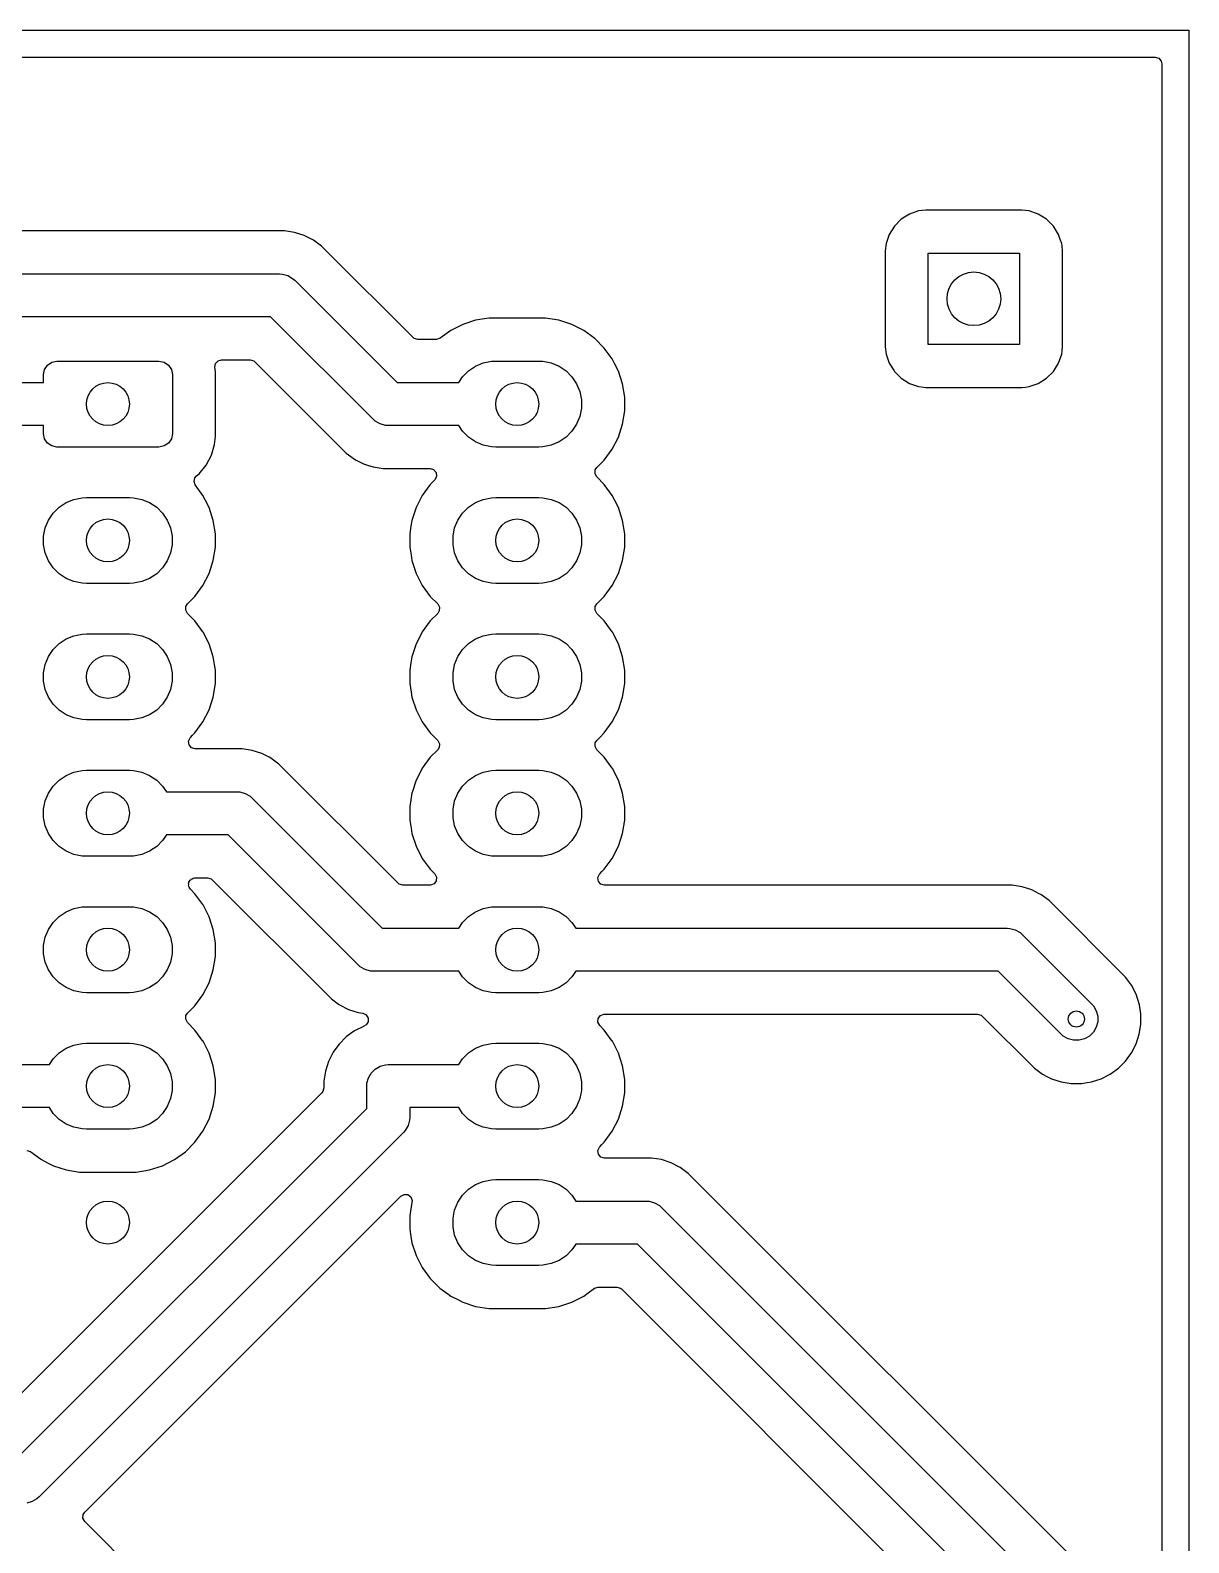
# Model space of a CAD drawing. Extents: x 44.5 to 133, y -119 to -55.5.
# Drawn here: x 111.43 to 133, y -83.66 to -55.5 of the extents above; entities that cross this region are included whole.
import ezdxf

# ---------------------------------------------------------------- set-up
doc = ezdxf.new("R2010")
doc.units = 0
doc.layers.add('BLACK', color=7, linetype='CONTINUOUS')

msp = doc.modelspace()

# ---------------------------------------------------------------- linework, layer by layer
at = {"layer": 'BLACK', "linetype": 'CONTINUOUS'}
for p, q in [((44.5, -55.5), (133, -55.5)), ((133, -55.5), (133, -119)), ((103.264702, -56.0005), (132.3755, -56.0005)), ((132.3755, -56.0005), (132.442539, -56.020185)), ((132.442539, -56.020185), (132.488294, -56.072989)), ((132.488294, -56.072989), (132.4995, -56.1245)), ((132.4995, -56.1245), (132.4995, -118.3755)), ((128.105039, -58.8495), (127.97075, -58.86463)), ((128.105046, -58.8495), (128.105039, -58.8495)), ((129.894954, -58.8495), (128.105046, -58.8495)), ((129.89496, -58.8495), (129.894954, -58.8495)), ((130.029249, -58.86463), (129.89496, -58.8495)), ((127.647737, -59.020184), (127.520184, -59.147737)), ((127.800476, -58.924211), (127.647737, -59.020184)), ((127.970745, -58.864631), (127.800476, -58.924211)), ((127.97075, -58.86463), (127.970745, -58.864631)), ((130.029254, -58.864631), (130.029249, -58.86463)), ((130.199523, -58.924211), (130.029254, -58.864631)), ((130.352262, -59.020184), (130.199523, -58.924211)), ((130.479816, -59.147738), (130.352262, -59.020184)), ((116.169681, -59.2364), (101.870319, -59.2364)), ((116.169686, -59.2364), (116.169681, -59.2364)), ((116.356318, -59.265959), (116.169686, -59.2364)), ((116.536036, -59.324354), (116.356318, -59.265959)), ((116.704399, -59.41014), (116.536036, -59.324354)), ((116.857274, -59.52121), (116.704399, -59.41014)), ((127.424211, -59.300476), (127.364631, -59.470745)), ((127.520184, -59.147737), (127.424211, -59.300476)), ((130.575789, -59.300478), (130.479816, -59.147738)), ((130.608827, -59.394895), (130.575789, -59.300478)), ((130.635368, -59.470745), (130.608827, -59.394895)), ((116.857276, -59.521212), (116.857274, -59.52121)), ((116.941103, -59.605039), (116.857276, -59.521212)), ((118.559245, -61.223181), (116.941103, -59.605039)), ((127.36463, -59.47075), (127.3495, -59.605039)), ((127.3495, -59.605039), (127.3495, -61.39496)), ((127.364631, -59.470745), (127.36463, -59.47075)), ((128.15, -61.35), (128.15, -59.65)), ((128.15, -59.65), (129.85, -59.65)), ((129.85, -59.65), (129.85, -61.35)), ((130.635369, -59.47075), (130.635368, -59.470745)), ((130.641054, -59.52121), (130.635369, -59.47075)), ((130.6505, -59.605046), (130.641054, -59.52121)), ((130.6505, -61.394954), (130.6505, -59.605046)), ((101.9648, -60.0369), (116.0752, -60.0369)), ((116.0752, -60.0369), (116.12741, -60.040322)), ((116.12741, -60.040322), (116.228274, -60.067348)), ((116.228274, -60.067348), (116.318705, -60.119559)), ((116.318705, -60.119559), (116.358043, -60.154057)), ((116.358043, -60.154057), (118.263985, -62.06)), ((115.909514, -60.8369), (102.130485, -60.8369)), ((117.815457, -62.742842), (115.909514, -60.8369)), ((119.261151, -61.091132), (119.062007, -61.235818)), ((119.485616, -60.97676), (119.261151, -61.091132)), ((119.725214, -60.89891), (119.485616, -60.97676)), ((119.849626, -60.879205), (119.725214, -60.89891)), ((119.974038, -60.8595), (119.849626, -60.879205)), ((121.025962, -60.8595), (119.974038, -60.8595)), ((121.274785, -60.89891), (121.025962, -60.8595)), ((121.514383, -60.97676), (121.274785, -60.89891)), ((121.651717, -61.046736), (121.514383, -60.97676)), ((121.738845, -61.09113), (121.651717, -61.046736)), ((121.738847, -61.091131), (121.738845, -61.09113)), ((121.738848, -61.091132), (121.738847, -61.091131)), ((121.942649, -61.239201), (121.738848, -61.091132)), ((118.579887, -61.239815), (118.559245, -61.223181)), ((118.646926, -61.2595), (118.579887, -61.239815)), ((118.989122, -61.2595), (118.646926, -61.2595)), ((118.996201, -61.259298), (118.989122, -61.2595)), ((119.062007, -61.235818), (118.996201, -61.259298)), ((121.942654, -61.239205), (121.942649, -61.239201)), ((122.120794, -61.417345), (121.942654, -61.239205)), ((129.85, -61.35), (128.15, -61.35)), ((111.834329, -61.67903), (111.93, -61.66)), ((111.93, -61.66), (113.83, -61.66)), ((113.83, -61.66), (113.925671, -61.67903)), ((114.885163, -61.704908), (114.933228, -61.654198)), ((114.933228, -61.654198), (114.995547, -61.6374)), ((114.995547, -61.6374), (115.526574, -61.6374)), ((115.526574, -61.6374), (115.593613, -61.657085)), ((115.593613, -61.657085), (115.614255, -61.673719)), ((115.614255, -61.673719), (117.316226, -63.37569)), ((119.867772, -61.694448), (120.021586, -61.663852)), ((120.021586, -61.663852), (120.1, -61.66)), ((120.1, -61.66), (120.9, -61.66)), ((120.9, -61.66), (120.978414, -61.663852)), ((120.978414, -61.663852), (121.132228, -61.694448)), ((122.120798, -61.41735), (122.120794, -61.417345)), ((122.268867, -61.62115), (122.120798, -61.41735)), ((122.268868, -61.621152), (122.268867, -61.62115)), ((122.26887, -61.621155), (122.268868, -61.621152)), ((122.303925, -61.689954), (122.26887, -61.621155)), ((127.3495, -61.39496), (127.36463, -61.529249)), ((127.36463, -61.529249), (127.364631, -61.529254)), ((127.364631, -61.529254), (127.424211, -61.699523)), ((130.575789, -61.699522), (130.635368, -61.529255)), ((130.635368, -61.529255), (130.640737, -61.481608)), ((130.640737, -61.481608), (130.642934, -61.462104)), ((130.642934, -61.462104), (130.6505, -61.394954)), ((111.68, -61.91), (111.69903, -61.814329)), ((111.68, -62.06), (111.68, -61.91)), ((111.69903, -61.814329), (111.753223, -61.733223)), ((111.753223, -61.733223), (111.834329, -61.67903)), ((113.925671, -61.67903), (114.006777, -61.733223)), ((114.006777, -61.733223), (114.06097, -61.814329)), ((114.06097, -61.814329), (114.08, -61.91)), ((114.08, -61.91), (114.08, -63.01)), ((114.872144, -61.773553), (114.885163, -61.704908)), ((114.8805, -61.858392), (114.872144, -61.773553)), ((114.8805, -63.061608), (114.8805, -61.858392)), ((119.409753, -62.06), (119.481592, -61.952485)), ((119.481592, -61.952485), (119.592485, -61.841592)), ((119.592485, -61.841592), (119.722883, -61.754463)), ((119.722883, -61.754463), (119.867772, -61.694448)), ((121.132228, -61.694448), (121.277117, -61.754463)), ((121.277117, -61.754463), (121.407515, -61.841592)), ((121.407515, -61.841592), (121.518408, -61.952485)), ((121.518408, -61.952485), (121.605537, -62.082883)), ((122.383239, -61.845616), (122.303925, -61.689954)), ((122.383239, -61.845618), (122.383239, -61.845616)), ((122.383241, -61.845621), (122.383239, -61.845618)), ((122.46109, -62.085215), (122.383241, -61.845621)), ((127.424211, -61.699523), (127.514115, -61.842603)), ((127.514115, -61.842603), (127.520184, -61.852262)), ((127.520184, -61.852262), (127.647738, -61.979816)), ((130.352262, -61.979816), (130.479816, -61.852262)), ((130.479816, -61.852262), (130.575789, -61.699522)), ((110.1017, -62.06), (111.68, -62.06)), ((118.263985, -62.06), (119.409753, -62.06)), ((121.605537, -62.082883), (121.665552, -62.227772)), ((121.665552, -62.227772), (121.696148, -62.381586)), ((122.5005, -62.334038), (122.46109, -62.085215)), ((127.647738, -61.979816), (127.800478, -62.075789)), ((127.800478, -62.075789), (127.950897, -62.128423)), ((127.950897, -62.128423), (127.970745, -62.135368)), ((127.970745, -62.135368), (127.97075, -62.135369)), ((127.97075, -62.135369), (128.061246, -62.145565)), ((128.061246, -62.145565), (128.10504, -62.150499)), ((128.10504, -62.150499), (128.105043, -62.1505)), ((128.105043, -62.1505), (128.105046, -62.1505)), ((128.105046, -62.1505), (129.894957, -62.1505)), ((129.894957, -62.1505), (129.894958, -62.150499)), ((129.894958, -62.150499), (129.962104, -62.142934)), ((129.962104, -62.142934), (130.029249, -62.135369)), ((130.029249, -62.135369), (130.029252, -62.135368)), ((130.029252, -62.135368), (130.029255, -62.135368)), ((130.029255, -62.135368), (130.199522, -62.075789)), ((130.199522, -62.075789), (130.352262, -61.979816)), ((121.696148, -62.381586), (121.696148, -62.538414)), ((122.5005, -62.585962), (122.5005, -62.334038)), ((117.854795, -62.777341), (117.815457, -62.742842)), ((117.945227, -62.829552), (117.854795, -62.777341)), ((121.665552, -62.692228), (121.605537, -62.837117)), ((121.696148, -62.538414), (121.665552, -62.692228)), ((122.46109, -62.834785), (122.5005, -62.585962)), ((111.68, -62.86), (110.267386, -62.86)), ((111.68, -63.01), (111.68, -62.86)), ((111.69903, -63.105671), (111.68, -63.01)), ((114.08, -63.01), (114.06097, -63.105671)), ((114.8653, -63.215934), (114.8805, -63.061608)), ((118.04609, -62.856578), (117.945227, -62.829552)), ((118.0983, -62.86), (118.04609, -62.856578)), ((119.409753, -62.86), (118.0983, -62.86)), ((119.481592, -62.967515), (119.409753, -62.86)), ((119.592485, -63.078408), (119.481592, -62.967515)), ((119.722883, -63.165537), (119.592485, -63.078408)), ((121.407515, -63.078408), (121.277117, -63.165537)), ((121.518408, -62.967515), (121.407515, -63.078408)), ((121.605537, -62.837117), (121.518408, -62.967515)), ((122.26887, -63.298845), (122.383241, -63.074379)), ((122.383241, -63.074379), (122.46109, -62.834785)), ((111.753223, -63.186777), (111.69903, -63.105671)), ((111.834329, -63.24097), (111.753223, -63.186777)), ((111.93, -63.26), (111.834329, -63.24097)), ((113.83, -63.26), (111.93, -63.26)), ((113.925671, -63.24097), (113.83, -63.26)), ((114.006777, -63.186777), (113.925671, -63.24097)), ((114.06097, -63.105671), (114.006777, -63.186777)), ((114.805232, -63.413954), (114.8653, -63.215934)), ((119.867772, -63.225552), (119.722883, -63.165537)), ((120.021586, -63.256148), (119.867772, -63.225552)), ((120.1, -63.26), (120.021586, -63.256148)), ((120.9, -63.26), (120.1, -63.26)), ((120.978414, -63.256148), (120.9, -63.26)), ((121.132228, -63.225552), (120.978414, -63.256148)), ((121.277117, -63.165537), (121.132228, -63.225552)), ((122.120793, -63.502656), (122.26887, -63.298845)), ((114.57641, -63.75641), (114.707685, -63.59645)), ((114.707685, -63.59645), (114.805232, -63.413954)), ((117.316226, -63.37569), (117.403241, -63.43891)), ((117.403241, -63.43891), (117.469101, -63.48676)), ((117.469101, -63.48676), (117.500295, -63.502654)), ((117.500295, -63.502654), (117.637463, -63.572545)), ((117.637463, -63.572545), (117.637465, -63.572545)), ((117.637465, -63.572545), (117.637468, -63.572547)), ((117.637468, -63.572547), (117.71104, -63.596452)), ((117.71104, -63.596452), (117.817181, -63.63094)), ((117.817181, -63.63094), (118.003814, -63.6605)), ((121.952629, -63.686666), (121.98113, -63.642319)), ((121.98113, -63.642319), (122.050904, -63.572545)), ((122.050904, -63.572545), (122.120793, -63.502656)), ((114.482816, -63.899112), (114.498641, -63.831058)), ((114.506296, -63.964918), (114.482816, -63.899112)), ((114.498641, -63.831058), (114.527948, -63.796181)), ((114.527948, -63.796181), (114.57641, -63.75641)), ((118.003814, -63.6605), (118.003819, -63.6605)), ((118.003819, -63.6605), (118.876689, -63.6605)), ((118.876689, -63.6605), (118.943728, -63.680185)), ((118.96437, -63.872181), (118.879205, -63.957345)), ((118.943728, -63.680185), (118.989483, -63.732989)), ((118.970402, -63.865703), (118.96437, -63.872181)), ((118.999427, -63.802147), (118.970402, -63.865703)), ((118.989483, -63.732989), (118.999427, -63.802147)), ((121.947645, -63.756358), (121.952629, -63.686666)), ((121.98113, -63.817681), (121.947645, -63.756358)), ((122.120794, -63.957345), (121.98113, -63.817681)), ((112.247772, -64.234448), (112.401586, -64.203852)), ((112.401586, -64.203852), (112.48, -64.2)), ((112.48, -64.2), (113.28, -64.2)), ((113.28, -64.2), (113.358414, -64.203852)), ((113.358414, -64.203852), (113.512228, -64.234448)), ((114.648867, -64.16115), (114.506296, -63.964918)), ((114.648868, -64.161152), (114.648867, -64.16115)), ((114.64887, -64.161155), (114.648868, -64.161152)), ((114.698645, -64.258845), (114.64887, -64.161155)), ((118.706484, -64.209525), (118.61676, -64.385616)), ((118.73113, -64.161155), (118.706484, -64.209525)), ((118.731131, -64.161152), (118.73113, -64.161155)), ((118.731133, -64.16115), (118.731131, -64.161152)), ((118.879201, -63.95735), (118.731133, -64.16115)), ((118.879205, -63.957345), (118.879201, -63.95735)), ((119.867772, -64.234448), (120.021586, -64.203852)), ((120.021586, -64.203852), (120.1, -64.2)), ((120.1, -64.2), (120.9, -64.2)), ((120.9, -64.2), (120.978414, -64.203852)), ((120.978414, -64.203852), (121.132228, -64.234448)), ((122.120798, -63.95735), (122.120794, -63.957345)), ((122.268867, -64.16115), (122.120798, -63.95735)), ((122.268868, -64.161152), (122.268867, -64.16115)), ((122.26887, -64.161155), (122.268868, -64.161152)), ((122.318645, -64.258845), (122.26887, -64.161155)), ((111.861592, -64.492485), (111.972485, -64.381592)), ((111.972485, -64.381592), (112.102883, -64.294463)), ((112.102883, -64.294463), (112.247772, -64.234448)), ((113.512228, -64.234448), (113.657117, -64.294463)), ((113.657117, -64.294463), (113.787515, -64.381592)), ((113.787515, -64.381592), (113.898408, -64.492485)), ((114.763239, -64.385616), (114.698645, -64.258845)), ((114.763239, -64.385618), (114.763239, -64.385616)), ((114.763241, -64.385621), (114.763239, -64.385618)), ((114.84109, -64.625215), (114.763241, -64.385621)), ((118.61676, -64.385616), (118.53891, -64.625214)), ((119.481592, -64.492485), (119.592485, -64.381592)), ((119.592485, -64.381592), (119.722883, -64.294463)), ((119.722883, -64.294463), (119.867772, -64.234448)), ((121.132228, -64.234448), (121.277117, -64.294463)), ((121.277117, -64.294463), (121.407515, -64.381592)), ((121.407515, -64.381592), (121.518408, -64.492485)), ((122.383239, -64.385616), (122.318645, -64.258845)), ((122.383239, -64.385618), (122.383239, -64.385616)), ((122.383241, -64.385621), (122.383239, -64.385618)), ((122.46109, -64.625215), (122.383241, -64.385621)), ((111.683852, -64.921586), (111.714448, -64.767772)), ((111.714448, -64.767772), (111.774463, -64.622883)), ((111.774463, -64.622883), (111.861592, -64.492485)), ((113.898408, -64.492485), (113.985537, -64.622883)), ((113.985537, -64.622883), (114.045552, -64.767772)), ((114.045552, -64.767772), (114.076148, -64.921586)), ((114.8805, -64.874038), (114.84109, -64.625215)), ((118.521785, -64.733334), (118.4995, -64.874038)), ((118.53891, -64.625214), (118.521785, -64.733334)), ((119.303852, -64.921586), (119.334448, -64.767772)), ((119.334448, -64.767772), (119.394463, -64.622883)), ((119.394463, -64.622883), (119.481592, -64.492485)), ((121.518408, -64.492485), (121.605537, -64.622883)), ((121.605537, -64.622883), (121.665552, -64.767772)), ((121.665552, -64.767772), (121.696148, -64.921586)), ((122.5005, -64.874038), (122.46109, -64.625215)), ((111.683852, -65.078414), (111.683852, -64.921586)), ((114.076148, -64.921586), (114.076148, -65.078414)), ((114.8805, -65.125962), (114.8805, -64.874038)), ((118.4995, -64.874038), (118.4995, -65.125962)), ((119.303852, -65.078414), (119.303852, -64.921586)), ((121.696148, -64.921586), (121.696148, -65.078414)), ((122.5005, -65.125962), (122.5005, -64.874038)), ((111.714448, -65.232228), (111.683852, -65.078414)), ((111.774463, -65.377117), (111.714448, -65.232228)), ((114.045552, -65.232228), (113.985537, -65.377117)), ((114.076148, -65.078414), (114.045552, -65.232228)), ((114.84109, -65.374785), (114.8805, -65.125962)), ((118.4995, -65.125962), (118.523347, -65.276523)), ((118.523347, -65.276523), (118.53891, -65.374785)), ((119.334448, -65.232228), (119.303852, -65.078414)), ((119.394463, -65.377117), (119.334448, -65.232228)), ((121.665552, -65.232228), (121.605537, -65.377117)), ((121.696148, -65.078414), (121.665552, -65.232228)), ((122.46109, -65.374785), (122.5005, -65.125962)), ((111.861592, -65.507515), (111.774463, -65.377117)), ((111.972485, -65.618408), (111.861592, -65.507515)), ((113.898408, -65.507515), (113.787515, -65.618408)), ((113.985537, -65.377117), (113.898408, -65.507515)), ((114.64887, -65.838845), (114.763241, -65.614379)), ((114.763241, -65.614379), (114.84109, -65.374785)), ((118.53891, -65.374785), (118.61676, -65.614383)), ((118.61676, -65.614383), (118.731132, -65.838848)), ((119.481592, -65.507515), (119.394463, -65.377117)), ((119.592485, -65.618408), (119.481592, -65.507515)), ((121.518408, -65.507515), (121.407515, -65.618408)), ((121.605537, -65.377117), (121.518408, -65.507515)), ((122.26887, -65.838845), (122.383241, -65.614379)), ((122.383241, -65.614379), (122.46109, -65.374785)), ((112.102883, -65.705537), (111.972485, -65.618408)), ((112.247772, -65.765552), (112.102883, -65.705537)), ((112.401586, -65.796148), (112.247772, -65.765552)), ((112.48, -65.8), (112.401586, -65.796148)), ((113.28, -65.8), (112.48, -65.8)), ((113.358414, -65.796148), (113.28, -65.8)), ((113.512228, -65.765552), (113.358414, -65.796148)), ((113.657117, -65.705537), (113.512228, -65.765552)), ((113.787515, -65.618408), (113.657117, -65.705537)), ((114.500793, -66.042656), (114.64887, -65.838845)), ((118.731132, -65.838848), (118.879201, -66.042649)), ((119.722883, -65.705537), (119.592485, -65.618408)), ((119.867772, -65.765552), (119.722883, -65.705537)), ((120.021586, -65.796148), (119.867772, -65.765552)), ((120.1, -65.8), (120.021586, -65.796148)), ((120.9, -65.8), (120.1, -65.8)), ((120.978414, -65.796148), (120.9, -65.8)), ((121.132228, -65.765552), (120.978414, -65.796148)), ((121.277117, -65.705537), (121.132228, -65.765552)), ((121.407515, -65.618408), (121.277117, -65.705537)), ((122.120793, -66.042656), (122.26887, -65.838845)), ((114.36113, -66.182319), (114.424281, -66.119168)), ((114.424281, -66.119168), (114.500793, -66.042656)), ((118.879201, -66.042649), (118.879205, -66.042654)), ((118.879205, -66.042654), (119.01887, -66.182319)), ((121.98113, -66.182319), (122.044281, -66.119168)), ((122.044281, -66.119168), (122.120793, -66.042656)), ((114.327645, -66.296358), (114.332629, -66.226666)), ((114.36113, -66.357681), (114.327645, -66.296358)), ((114.332629, -66.226666), (114.36113, -66.182319)), ((114.500794, -66.497345), (114.36113, -66.357681)), ((119.01887, -66.357681), (118.879205, -66.497345)), ((119.01887, -66.182319), (119.052355, -66.243642)), ((119.047371, -66.313334), (119.01887, -66.357681)), ((119.052355, -66.243642), (119.047371, -66.313334)), ((121.947645, -66.296358), (121.952629, -66.226666)), ((121.98113, -66.357681), (121.947645, -66.296358)), ((121.952629, -66.226666), (121.98113, -66.182319)), ((122.120794, -66.497345), (121.98113, -66.357681)), ((112.247772, -66.774448), (112.401586, -66.743852)), ((112.401586, -66.743852), (112.48, -66.74)), ((112.48, -66.74), (113.28, -66.74)), ((113.28, -66.74), (113.358414, -66.743852)), ((113.358414, -66.743852), (113.512228, -66.774448)), ((114.500798, -66.49735), (114.500794, -66.497345)), ((114.648867, -66.70115), (114.500798, -66.49735)), ((114.648868, -66.701152), (114.648867, -66.70115)), ((114.64887, -66.701155), (114.648868, -66.701152)), ((114.651319, -66.705962), (114.64887, -66.701155)), ((114.763239, -66.925616), (114.651319, -66.705962)), ((118.728681, -66.705962), (118.61676, -66.925616)), ((118.73113, -66.701155), (118.728681, -66.705962)), ((118.731131, -66.701152), (118.73113, -66.701155)), ((118.731133, -66.70115), (118.731131, -66.701152)), ((118.879201, -66.49735), (118.731133, -66.70115)), ((118.879205, -66.497345), (118.879201, -66.49735)), ((119.867772, -66.774448), (120.021586, -66.743852)), ((120.021586, -66.743852), (120.1, -66.74)), ((120.1, -66.74), (120.9, -66.74)), ((120.9, -66.74), (120.978414, -66.743852)), ((120.978414, -66.743852), (121.132228, -66.774448)), ((122.120798, -66.49735), (122.120794, -66.497345)), ((122.268867, -66.70115), (122.120798, -66.49735)), ((122.268868, -66.701152), (122.268867, -66.70115)), ((122.26887, -66.701155), (122.268868, -66.701152)), ((122.271319, -66.705962), (122.26887, -66.701155)), ((122.383239, -66.925616), (122.271319, -66.705962)), ((111.861592, -67.032485), (111.972485, -66.921592)), ((111.972485, -66.921592), (112.102883, -66.834463)), ((112.102883, -66.834463), (112.247772, -66.774448)), ((113.512228, -66.774448), (113.657117, -66.834463)), ((113.657117, -66.834463), (113.787515, -66.921592)), ((113.787515, -66.921592), (113.898408, -67.032485)), ((114.763239, -66.925618), (114.763239, -66.925616)), ((114.763241, -66.925621), (114.763239, -66.925618)), ((114.84109, -67.165215), (114.763241, -66.925621)), ((118.61676, -66.925616), (118.53891, -67.165214)), ((119.481592, -67.032485), (119.592485, -66.921592)), ((119.592485, -66.921592), (119.722883, -66.834463)), ((119.722883, -66.834463), (119.867772, -66.774448)), ((121.132228, -66.774448), (121.277117, -66.834463)), ((121.277117, -66.834463), (121.407515, -66.921592)), ((121.407515, -66.921592), (121.518408, -67.032485)), ((122.383239, -66.925618), (122.383239, -66.925616)), ((122.383241, -66.925621), (122.383239, -66.925618)), ((122.46109, -67.165215), (122.383241, -66.925621)), ((111.714448, -67.307772), (111.774463, -67.162883)), ((111.774463, -67.162883), (111.861592, -67.032485)), ((113.898408, -67.032485), (113.985537, -67.162883)), ((113.985537, -67.162883), (114.045552, -67.307772)), ((114.8805, -67.414038), (114.84109, -67.165215)), ((118.520855, -67.279207), (118.4995, -67.414038)), ((118.53891, -67.165214), (118.520855, -67.279207)), ((119.334448, -67.307772), (119.394463, -67.162883)), ((119.394463, -67.162883), (119.481592, -67.032485)), ((121.518408, -67.032485), (121.605537, -67.162883)), ((121.605537, -67.162883), (121.665552, -67.307772)), ((122.5005, -67.414038), (122.46109, -67.165215)), ((111.683852, -67.461586), (111.714448, -67.307772)), ((111.683852, -67.618414), (111.683852, -67.461586)), ((114.045552, -67.307772), (114.076148, -67.461586)), ((114.076148, -67.461586), (114.076148, -67.618414)), ((114.8805, -67.665962), (114.8805, -67.414038)), ((118.4995, -67.414038), (118.4995, -67.665962)), ((119.303852, -67.461586), (119.334448, -67.307772)), ((119.303852, -67.618414), (119.303852, -67.461586)), ((121.665552, -67.307772), (121.696148, -67.461586)), ((121.696148, -67.461586), (121.696148, -67.618414)), ((122.5005, -67.665962), (122.5005, -67.414038)), ((111.714448, -67.772228), (111.683852, -67.618414)), ((111.774463, -67.917117), (111.714448, -67.772228)), ((114.045552, -67.772228), (113.985537, -67.917117)), ((114.076148, -67.618414), (114.045552, -67.772228)), ((114.84109, -67.914785), (114.8805, -67.665962)), ((118.4995, -67.665962), (118.524474, -67.823642)), ((118.524474, -67.823642), (118.53891, -67.914785)), ((119.334448, -67.772228), (119.303852, -67.618414)), ((119.394463, -67.917117), (119.334448, -67.772228)), ((121.665552, -67.772228), (121.605537, -67.917117)), ((121.696148, -67.618414), (121.665552, -67.772228)), ((122.46109, -67.914785), (122.5005, -67.665962)), ((111.861592, -68.047515), (111.774463, -67.917117)), ((111.972485, -68.158408), (111.861592, -68.047515)), ((113.898408, -68.047515), (113.787515, -68.158408)), ((113.985537, -67.917117), (113.898408, -68.047515)), ((114.763241, -68.154379), (114.84109, -67.914785)), ((118.53891, -67.914785), (118.61676, -68.154383)), ((119.481592, -68.047515), (119.394463, -67.917117)), ((119.592485, -68.158408), (119.481592, -68.047515)), ((121.518408, -68.047515), (121.407515, -68.158408)), ((121.605537, -67.917117), (121.518408, -68.047515)), ((122.383241, -68.154379), (122.46109, -67.914785)), ((112.102883, -68.245537), (111.972485, -68.158408)), ((112.247772, -68.305552), (112.102883, -68.245537)), ((112.401586, -68.336148), (112.247772, -68.305552)), ((112.48, -68.34), (112.401586, -68.336148)), ((113.28, -68.34), (112.48, -68.34)), ((113.358414, -68.336148), (113.28, -68.34)), ((113.512228, -68.305552), (113.358414, -68.336148)), ((113.657117, -68.245537), (113.512228, -68.305552)), ((113.787515, -68.158408), (113.657117, -68.245537)), ((114.500793, -68.582656), (114.64887, -68.378845)), ((114.64887, -68.378845), (114.763241, -68.154379)), ((118.61676, -68.154383), (118.731132, -68.378848)), ((118.731132, -68.378848), (118.879201, -68.582649)), ((119.722883, -68.245537), (119.592485, -68.158408)), ((119.867772, -68.305552), (119.722883, -68.245537)), ((120.021586, -68.336148), (119.867772, -68.305552)), ((120.1, -68.34), (120.021586, -68.336148)), ((120.9, -68.34), (120.1, -68.34)), ((120.978414, -68.336148), (120.9, -68.34)), ((121.132228, -68.305552), (120.978414, -68.336148)), ((121.277117, -68.245537), (121.132228, -68.305552)), ((121.407515, -68.158408), (121.277117, -68.245537)), ((122.120793, -68.582656), (122.26887, -68.378845)), ((122.26887, -68.378845), (122.383241, -68.154379)), ((114.380573, -68.737853), (114.409598, -68.674297)), ((114.409598, -68.674297), (114.41563, -68.667819)), ((114.41563, -68.667819), (114.457488, -68.625961)), ((114.457488, -68.625961), (114.500793, -68.582656)), ((118.879201, -68.582649), (118.879205, -68.582654)), ((118.879205, -68.582654), (119.01887, -68.722319)), ((121.98113, -68.722319), (122.03563, -68.667819)), ((122.03563, -68.667819), (122.120793, -68.582656)), ((114.390517, -68.807011), (114.380573, -68.737853)), ((114.436272, -68.859815), (114.390517, -68.807011)), ((114.503311, -68.8795), (114.436272, -68.859815)), ((115.376181, -68.8795), (114.503311, -68.8795)), ((115.376186, -68.8795), (115.376181, -68.8795)), ((115.562818, -68.909059), (115.376186, -68.8795)), ((115.742536, -68.967454), (115.562818, -68.909059)), ((115.879713, -69.03735), (115.742536, -68.967454)), ((119.01887, -68.897681), (118.879205, -69.037345)), ((119.01887, -68.722319), (119.052355, -68.783642)), ((119.047371, -68.853334), (119.01887, -68.897681)), ((119.052355, -68.783642), (119.047371, -68.853334)), ((121.947645, -68.836358), (121.952629, -68.766666)), ((121.98113, -68.897681), (121.947645, -68.836358)), ((121.952629, -68.766666), (121.98113, -68.722319)), ((122.120794, -69.037345), (121.98113, -68.897681)), ((115.910899, -69.05324), (115.879713, -69.03735)), ((116.063774, -69.16431), (115.910899, -69.05324)), ((116.063776, -69.164312), (116.063774, -69.16431)), ((118.282645, -71.383181), (116.063776, -69.164312)), ((118.728681, -69.245962), (118.61676, -69.465616)), ((118.73113, -69.241155), (118.728681, -69.245962)), ((118.731131, -69.241152), (118.73113, -69.241155)), ((118.731133, -69.24115), (118.731131, -69.241152)), ((118.879201, -69.03735), (118.731133, -69.24115)), ((118.879205, -69.037345), (118.879201, -69.03735)), ((122.120798, -69.03735), (122.120794, -69.037345)), ((122.268867, -69.24115), (122.120798, -69.03735)), ((122.268868, -69.241152), (122.268867, -69.24115)), ((122.26887, -69.241155), (122.268868, -69.241152)), ((122.271319, -69.245962), (122.26887, -69.241155)), ((122.383239, -69.465616), (122.271319, -69.245962)), ((111.861592, -69.572485), (111.972485, -69.461592)), ((111.972485, -69.461592), (112.102883, -69.374463)), ((112.102883, -69.374463), (112.247772, -69.314448)), ((112.247772, -69.314448), (112.401586, -69.283852)), ((112.401586, -69.283852), (112.48, -69.28)), ((112.48, -69.28), (113.28, -69.28)), ((113.28, -69.28), (113.358414, -69.283852)), ((113.358414, -69.283852), (113.512228, -69.314448)), ((113.512228, -69.314448), (113.657117, -69.374463)), ((113.657117, -69.374463), (113.787515, -69.461592)), ((113.787515, -69.461592), (113.898408, -69.572485)), ((118.61676, -69.465616), (118.548626, -69.675312)), ((119.481592, -69.572485), (119.592485, -69.461592)), ((119.592485, -69.461592), (119.722883, -69.374463)), ((119.722883, -69.374463), (119.867772, -69.314448)), ((119.867772, -69.314448), (120.021586, -69.283852)), ((120.021586, -69.283852), (120.1, -69.28)), ((120.1, -69.28), (120.9, -69.28)), ((120.9, -69.28), (120.978414, -69.283852)), ((120.978414, -69.283852), (121.132228, -69.314448)), ((121.132228, -69.314448), (121.277117, -69.374463)), ((121.277117, -69.374463), (121.407515, -69.461592)), ((121.407515, -69.461592), (121.518408, -69.572485)), ((122.383239, -69.465618), (122.383239, -69.465616)), ((122.383241, -69.465621), (122.383239, -69.465618)), ((122.46109, -69.705215), (122.383241, -69.465621)), ((111.714448, -69.847772), (111.774463, -69.702883)), ((111.774463, -69.702883), (111.861592, -69.572485)), ((113.898408, -69.572485), (113.970247, -69.68)), ((113.970247, -69.68), (115.2817, -69.68)), ((115.2817, -69.68), (115.33391, -69.683422)), ((115.33391, -69.683422), (115.434774, -69.710448)), ((115.434774, -69.710448), (115.525205, -69.762659)), ((115.525205, -69.762659), (115.564543, -69.797157)), ((115.564543, -69.797157), (117.987385, -72.22)), ((118.53891, -69.705215), (118.4995, -69.954038)), ((118.548626, -69.675312), (118.53891, -69.705215)), ((119.334448, -69.847772), (119.394463, -69.702883)), ((119.394463, -69.702883), (119.481592, -69.572485)), ((121.518408, -69.572485), (121.605537, -69.702883)), ((121.605537, -69.702883), (121.665552, -69.847772)), ((122.5005, -69.954038), (122.46109, -69.705215)), ((111.683852, -70.001586), (111.714448, -69.847772)), ((111.683852, -70.158414), (111.683852, -70.001586)), ((118.4995, -69.954038), (118.4995, -70.205962)), ((119.303852, -70.001586), (119.334448, -69.847772)), ((119.303852, -70.158414), (119.303852, -70.001586)), ((121.665552, -69.847772), (121.696148, -70.001586)), ((121.696148, -70.001586), (121.696148, -70.158414)), ((122.5005, -70.205962), (122.5005, -69.954038)), ((111.714448, -70.312228), (111.683852, -70.158414)), ((111.774463, -70.457117), (111.714448, -70.312228)), ((118.4995, -70.205962), (118.523394, -70.356819)), ((118.523394, -70.356819), (118.53891, -70.454785)), ((119.334448, -70.312228), (119.303852, -70.158414)), ((119.394463, -70.457117), (119.334448, -70.312228)), ((121.665552, -70.312228), (121.605537, -70.457117)), ((121.696148, -70.158414), (121.665552, -70.312228)), ((122.46109, -70.454785), (122.5005, -70.205962)), ((111.861592, -70.587515), (111.774463, -70.457117)), ((111.972485, -70.698408), (111.861592, -70.587515)), ((113.898408, -70.587515), (113.787515, -70.698408)), ((113.970247, -70.48), (113.898408, -70.587515)), ((115.116014, -70.48), (113.970247, -70.48)), ((117.538857, -72.902842), (115.116014, -70.48)), ((118.53891, -70.454785), (118.61676, -70.694383)), ((119.481592, -70.587515), (119.394463, -70.457117)), ((119.592485, -70.698408), (119.481592, -70.587515)), ((121.518408, -70.587515), (121.407515, -70.698408)), ((121.605537, -70.457117), (121.518408, -70.587515)), ((122.383241, -70.694379), (122.46109, -70.454785)), ((112.102883, -70.785537), (111.972485, -70.698408)), ((112.247772, -70.845552), (112.102883, -70.785537)), ((112.401586, -70.876148), (112.247772, -70.845552)), ((112.48, -70.88), (112.401586, -70.876148)), ((113.28, -70.88), (112.48, -70.88)), ((113.358414, -70.876148), (113.28, -70.88)), ((113.512228, -70.845552), (113.358414, -70.876148)), ((113.657117, -70.785537), (113.512228, -70.845552)), ((113.787515, -70.698408), (113.657117, -70.785537)), ((118.61676, -70.694383), (118.731132, -70.918848)), ((118.731132, -70.918848), (118.879201, -71.122649)), ((119.722883, -70.785537), (119.592485, -70.698408)), ((119.867772, -70.845552), (119.722883, -70.785537)), ((120.021586, -70.876148), (119.867772, -70.845552)), ((120.1, -70.88), (120.021586, -70.876148)), ((120.9, -70.88), (120.1, -70.88)), ((120.978414, -70.876148), (120.9, -70.88)), ((121.132228, -70.845552), (120.978414, -70.876148)), ((121.277117, -70.785537), (121.132228, -70.845552)), ((121.407515, -70.698408), (121.277117, -70.785537)), ((122.120793, -71.122656), (122.26887, -70.918845)), ((122.26887, -70.918845), (122.383241, -70.694379)), ((118.879201, -71.122649), (118.879205, -71.122654)), ((118.879205, -71.122654), (118.96437, -71.207819)), ((118.96437, -71.207819), (118.997855, -71.269142)), ((122.000573, -71.277853), (122.029598, -71.214297)), ((122.029598, -71.214297), (122.03563, -71.207819)), ((122.03563, -71.207819), (122.077488, -71.165961)), ((122.077488, -71.165961), (122.120793, -71.122656)), ((114.380573, -71.386853), (114.386168, -71.374601)), ((114.383724, -71.408771), (114.380573, -71.386853)), ((114.382145, -71.430858), (114.383724, -71.408771)), ((114.3886, -71.442679), (114.382145, -71.430858)), ((114.386168, -71.374601), (114.387129, -71.361166)), ((114.387129, -71.361166), (114.400399, -71.343439)), ((114.390517, -71.456011), (114.3886, -71.442679)), ((114.405017, -71.472744), (114.390517, -71.456011)), ((114.400399, -71.343439), (114.409598, -71.323297)), ((114.41563, -71.492181), (114.405017, -71.472744)), ((114.409598, -71.323297), (114.420929, -71.316014)), ((114.500794, -71.577345), (114.41563, -71.492181)), ((114.420929, -71.316014), (114.429001, -71.305233)), ((114.429001, -71.305233), (114.449746, -71.297495)), ((114.449746, -71.297495), (114.468376, -71.285523)), ((114.468376, -71.285523), (114.490294, -71.282371)), ((114.490294, -71.282371), (114.494465, -71.280816)), ((114.494465, -71.280816), (114.503311, -71.2805)), ((114.503311, -71.2805), (114.733074, -71.2805)), ((114.733074, -71.2805), (114.800113, -71.300185)), ((114.800113, -71.300185), (114.820755, -71.316819)), ((114.820755, -71.316819), (117.039626, -73.53569)), ((118.303287, -71.399815), (118.282645, -71.383181)), ((118.370326, -71.4195), (118.303287, -71.399815)), ((118.876689, -71.4195), (118.370326, -71.4195)), ((118.885535, -71.419184), (118.876689, -71.4195)), ((118.950999, -71.394767), (118.885535, -71.419184)), ((118.992871, -71.338834), (118.950999, -71.394767)), ((118.997855, -71.269142), (118.992871, -71.338834)), ((122.010517, -71.347011), (122.000573, -71.277853)), ((122.056272, -71.399815), (122.010517, -71.347011)), ((122.123311, -71.4195), (122.056272, -71.399815)), ((122.996181, -71.4195), (122.123311, -71.4195)), ((129.711881, -71.4195), (122.996181, -71.4195)), ((129.711886, -71.4195), (129.711881, -71.4195)), ((129.898518, -71.449059), (129.711886, -71.4195)), ((130.078236, -71.507454), (129.898518, -71.449059)), ((130.215413, -71.57735), (130.078236, -71.507454)), ((114.500798, -71.57735), (114.500794, -71.577345)), ((114.648867, -71.78115), (114.500798, -71.57735)), ((114.648868, -71.781152), (114.648867, -71.78115)), ((114.64887, -71.781155), (114.648868, -71.781152)), ((114.651319, -71.785962), (114.64887, -71.781155)), ((114.763239, -72.005616), (114.651319, -71.785962)), ((130.246599, -71.59324), (130.215413, -71.57735)), ((130.399474, -71.70431), (130.246599, -71.59324)), ((131.82379, -73.128626), (130.399474, -71.70431)), ((111.861592, -72.112485), (111.972485, -72.001592)), ((111.972485, -72.001592), (112.102883, -71.914463)), ((112.102883, -71.914463), (112.247772, -71.854448)), ((112.247772, -71.854448), (112.401586, -71.823852)), ((112.401586, -71.823852), (112.48, -71.82)), ((112.48, -71.82), (113.28, -71.82)), ((113.28, -71.82), (113.358414, -71.823852)), ((113.358414, -71.823852), (113.512228, -71.854448)), ((113.512228, -71.854448), (113.657117, -71.914463)), ((113.657117, -71.914463), (113.787515, -72.001592)), ((113.787515, -72.001592), (113.898408, -72.112485)), ((114.763239, -72.005618), (114.763239, -72.005616)), ((114.763241, -72.005621), (114.763239, -72.005618)), ((114.84109, -72.245215), (114.763241, -72.005621)), ((119.481592, -72.112485), (119.592485, -72.001592)), ((119.592485, -72.001592), (119.722883, -71.914463)), ((119.722883, -71.914463), (119.867772, -71.854448)), ((119.867772, -71.854448), (120.021586, -71.823852)), ((120.021586, -71.823852), (120.1, -71.82)), ((120.1, -71.82), (120.9, -71.82)), ((120.9, -71.82), (120.978414, -71.823852)), ((120.978414, -71.823852), (121.132228, -71.854448)), ((121.132228, -71.854448), (121.277117, -71.914463)), ((121.277117, -71.914463), (121.407515, -72.001592)), ((121.407515, -72.001592), (121.518408, -72.112485)), ((111.714448, -72.387772), (111.774463, -72.242883)), ((111.774463, -72.242883), (111.861592, -72.112485)), ((113.898408, -72.112485), (113.985537, -72.242883)), ((113.985537, -72.242883), (114.045552, -72.387772)), ((114.8805, -72.494038), (114.84109, -72.245215)), ((117.987385, -72.22), (119.409753, -72.22)), ((119.409753, -72.22), (119.481592, -72.112485)), ((121.518408, -72.112485), (121.590247, -72.22)), ((121.590247, -72.22), (122.9017, -72.22)), ((122.9017, -72.22), (129.6174, -72.22)), ((129.6174, -72.22), (129.66961, -72.223422)), ((129.66961, -72.223422), (129.770474, -72.250448)), ((129.770474, -72.250448), (129.860905, -72.302659)), ((129.860905, -72.302659), (129.900243, -72.337157)), ((129.900243, -72.337157), (131.190942, -73.627857)), ((111.683852, -72.541586), (111.714448, -72.387772)), ((111.683852, -72.698414), (111.683852, -72.541586)), ((114.045552, -72.387772), (114.076148, -72.541586)), ((114.076148, -72.541586), (114.076148, -72.698414)), ((114.8805, -72.745962), (114.8805, -72.494038)), ((111.714448, -72.852228), (111.683852, -72.698414)), ((111.774463, -72.997117), (111.714448, -72.852228)), ((114.045552, -72.852228), (113.985537, -72.997117)), ((114.076148, -72.698414), (114.045552, -72.852228)), ((114.84109, -72.994785), (114.8805, -72.745962)), ((117.578195, -72.937341), (117.538857, -72.902842)), ((117.668627, -72.989552), (117.578195, -72.937341)), ((111.861592, -73.127515), (111.774463, -72.997117)), ((111.972485, -73.238408), (111.861592, -73.127515)), ((113.898408, -73.127515), (113.787515, -73.238408)), ((113.985537, -72.997117), (113.898408, -73.127515)), ((114.763241, -73.234379), (114.84109, -72.994785)), ((117.76949, -73.016578), (117.668627, -72.989552)), ((117.8217, -73.02), (117.76949, -73.016578)), ((119.409753, -73.02), (117.8217, -73.02)), ((119.481592, -73.127515), (119.409753, -73.02)), ((119.592485, -73.238408), (119.481592, -73.127515)), ((121.518408, -73.127515), (121.407515, -73.238408)), ((121.590247, -73.02), (121.518408, -73.127515)), ((122.9017, -73.02), (121.590247, -73.02)), ((129.451714, -73.02), (122.9017, -73.02)), ((130.625257, -74.193542), (129.451714, -73.02)), ((131.934859, -73.2815), (131.82379, -73.128626)), ((112.102883, -73.325537), (111.972485, -73.238408)), ((112.247772, -73.385552), (112.102883, -73.325537)), ((112.401586, -73.416148), (112.247772, -73.385552)), ((112.48, -73.42), (112.401586, -73.416148)), ((113.28, -73.42), (112.48, -73.42)), ((113.358414, -73.416148), (113.28, -73.42)), ((113.512228, -73.385552), (113.358414, -73.416148)), ((113.657117, -73.325537), (113.512228, -73.385552)), ((113.787515, -73.238408), (113.657117, -73.325537)), ((114.500793, -73.662656), (114.64887, -73.458845)), ((114.64887, -73.458845), (114.763241, -73.234379)), ((119.722883, -73.325537), (119.592485, -73.238408)), ((119.867772, -73.385552), (119.722883, -73.325537)), ((120.021586, -73.416148), (119.867772, -73.385552)), ((120.1, -73.42), (120.021586, -73.416148)), ((120.9, -73.42), (120.1, -73.42)), ((120.978414, -73.416148), (120.9, -73.42)), ((121.132228, -73.385552), (120.978414, -73.416148)), ((121.277117, -73.325537), (121.132228, -73.385552)), ((121.407515, -73.238408), (121.277117, -73.325537)), ((132.020645, -73.449863), (131.934859, -73.2815)), ((132.020645, -73.449865), (132.020645, -73.449863)), ((132.020647, -73.449868), (132.020645, -73.449865)), ((132.07904, -73.629582), (132.020647, -73.449868)), ((114.36113, -73.802319), (114.430904, -73.732545)), ((114.430904, -73.732545), (114.500793, -73.662656)), ((117.039626, -73.53569), (117.17418, -73.633449)), ((117.17418, -73.633449), (117.18334, -73.640104)), ((117.18334, -73.640104), (117.192499, -73.646759)), ((117.192499, -73.646759), (117.360863, -73.732545)), ((117.360863, -73.732545), (117.360865, -73.732545)), ((117.360865, -73.732545), (117.360868, -73.732547)), ((117.360868, -73.732547), (117.457197, -73.763846)), ((117.457197, -73.763846), (117.540581, -73.79094)), ((131.190942, -73.627857), (131.225441, -73.667195)), ((131.225441, -73.667195), (131.277651, -73.757626)), ((131.277651, -73.757626), (131.304678, -73.85849)), ((132.08176, -73.646759), (132.07904, -73.629582)), ((132.108599, -73.816213), (132.08176, -73.646759)), ((114.327645, -73.916358), (114.332629, -73.846666)), ((114.36113, -73.977681), (114.327645, -73.916358)), ((114.332629, -73.846666), (114.36113, -73.802319)), ((114.500794, -74.117345), (114.36113, -73.977681)), ((117.637464, -74.047454), (117.4691, -74.13324)), ((117.540581, -73.79094), (117.626328, -73.804521)), ((117.626328, -73.804521), (117.689463, -73.83445)), ((117.642216, -74.04591), (117.637464, -74.047454)), ((117.645252, -74.044923), (117.642216, -74.04591)), ((117.686786, -74.021857), (117.645252, -74.044923)), ((117.725396, -73.963624), (117.686786, -74.021857)), ((117.689463, -73.83445), (117.726394, -73.893762)), ((117.726394, -73.893762), (117.725396, -73.963624)), ((122.002145, -73.970858), (122.007129, -73.901166)), ((122.03563, -74.032181), (122.002145, -73.970858)), ((122.007129, -73.901166), (122.049001, -73.845233)), ((122.120794, -74.117345), (122.03563, -74.032181)), ((122.049001, -73.845233), (122.114465, -73.820816)), ((122.114465, -73.820816), (122.123311, -73.8205)), ((122.123311, -73.8205), (122.807219, -73.8205)), ((122.807219, -73.8205), (129.068774, -73.8205)), ((129.068774, -73.8205), (129.135813, -73.840185)), ((129.135813, -73.840185), (129.156455, -73.856819)), ((129.156455, -73.856819), (130.126026, -74.82639)), ((131.277651, -74.063773), (131.225441, -74.154205)), ((131.304678, -73.96291), (131.277651, -74.063773)), ((131.304678, -73.85849), (131.304678, -73.96291)), ((132.07904, -74.191818), (132.101904, -74.047454)), ((132.101904, -74.047454), (132.108599, -74.005186)), ((132.108599, -74.005186), (132.108599, -73.816213)), ((114.500798, -74.11735), (114.500794, -74.117345)), ((114.648867, -74.32115), (114.500798, -74.11735)), ((114.648868, -74.321152), (114.648867, -74.32115)), ((114.64887, -74.321155), (114.648868, -74.321152)), ((114.651319, -74.325962), (114.64887, -74.321155)), ((114.763239, -74.545616), (114.651319, -74.325962)), ((117.316224, -74.244312), (117.182612, -74.377924)), ((117.316225, -74.244312), (117.316224, -74.244312)), ((117.316227, -74.24431), (117.316225, -74.244312)), ((117.410623, -74.175727), (117.316227, -74.24431)), ((117.4691, -74.13324), (117.410623, -74.175727)), ((122.120798, -74.11735), (122.120794, -74.117345)), ((122.268867, -74.32115), (122.120798, -74.11735)), ((122.268868, -74.321152), (122.268867, -74.32115)), ((122.26887, -74.321155), (122.268868, -74.321152)), ((122.271319, -74.325962), (122.26887, -74.321155)), ((122.383239, -74.545616), (122.271319, -74.325962)), ((130.664595, -74.228041), (130.625257, -74.193542)), ((130.755026, -74.280251), (130.664595, -74.228041)), ((130.85589, -74.307278), (130.755026, -74.280251)), ((130.96031, -74.307278), (130.85589, -74.307278)), ((131.061173, -74.280251), (130.96031, -74.307278)), ((131.151605, -74.228041), (131.061173, -74.280251)), ((131.225441, -74.154205), (131.151605, -74.228041)), ((132.020647, -74.371532), (132.07904, -74.191818)), ((111.861592, -74.652485), (111.972485, -74.541592)), ((111.972485, -74.541592), (112.102883, -74.454463)), ((112.102883, -74.454463), (112.247772, -74.394448)), ((112.247772, -74.394448), (112.401586, -74.363852)), ((112.401586, -74.363852), (112.48, -74.36)), ((112.48, -74.36), (113.28, -74.36)), ((113.28, -74.36), (113.358414, -74.363852)), ((113.358414, -74.363852), (113.512228, -74.394448)), ((113.512228, -74.394448), (113.657117, -74.454463)), ((113.657117, -74.454463), (113.787515, -74.541592)), ((113.787515, -74.541592), (113.898408, -74.652485)), ((114.763239, -74.545618), (114.763239, -74.545616)), ((114.763241, -74.545621), (114.763239, -74.545618)), ((114.84109, -74.785215), (114.763241, -74.545621)), ((117.07154, -74.5308), (116.985754, -74.699163)), ((117.158114, -74.411643), (117.07154, -74.5308)), ((117.18261, -74.377927), (117.158114, -74.411643)), ((117.182612, -74.377925), (117.18261, -74.377927)), ((117.182612, -74.377924), (117.182612, -74.377925)), ((119.481592, -74.652485), (119.592485, -74.541592)), ((119.592485, -74.541592), (119.722883, -74.454463)), ((119.722883, -74.454463), (119.867772, -74.394448)), ((119.867772, -74.394448), (120.021586, -74.363852)), ((120.021586, -74.363852), (120.1, -74.36)), ((120.1, -74.36), (120.9, -74.36)), ((120.9, -74.36), (120.978414, -74.363852)), ((120.978414, -74.363852), (121.132228, -74.394448)), ((121.132228, -74.394448), (121.277117, -74.454463)), ((121.277117, -74.454463), (121.407515, -74.541592)), ((121.407515, -74.541592), (121.518408, -74.652485)), ((122.383239, -74.545618), (122.383239, -74.545616)), ((122.383241, -74.545621), (122.383239, -74.545618)), ((122.46109, -74.785215), (122.383241, -74.545621)), ((131.82379, -74.692773), (131.93486, -74.539899)), ((131.93486, -74.539899), (132.020647, -74.371532)), ((109.3628, -74.76), (111.789753, -74.76)), ((111.789753, -74.76), (111.861592, -74.652485)), ((113.898408, -74.652485), (113.985537, -74.782883)), ((113.985537, -74.782883), (114.045552, -74.927772)), ((114.8805, -75.034038), (114.84109, -74.785215)), ((116.927359, -74.878881), (116.8978, -75.065513)), ((116.985754, -74.699163), (116.927359, -74.878881)), ((117.780959, -74.916495), (117.854795, -74.842659)), ((117.854795, -74.842659), (117.945227, -74.790448)), ((117.945227, -74.790448), (118.04609, -74.763422)), ((118.04609, -74.763422), (118.0983, -74.76)), ((118.0983, -74.76), (119.409753, -74.76)), ((119.409753, -74.76), (119.481592, -74.652485)), ((121.518408, -74.652485), (121.605537, -74.782883)), ((121.605537, -74.782883), (121.665552, -74.927772)), ((122.5005, -75.034038), (122.46109, -74.785215)), ((130.126026, -74.82639), (130.278901, -74.93746)), ((131.537299, -74.93746), (131.690173, -74.82639)), ((131.690173, -74.82639), (131.82379, -74.692773)), ((114.045552, -74.927772), (114.076148, -75.081586)), ((114.076148, -75.081586), (114.076148, -75.238414)), ((114.8805, -75.285962), (114.8805, -75.034038)), ((116.8978, -75.065513), (116.8978, -75.194474)), ((117.6983, -75.16), (117.701722, -75.10779)), ((117.6983, -75.577414), (117.6983, -75.16)), ((117.701722, -75.10779), (117.728748, -75.006927)), ((117.728748, -75.006927), (117.780959, -74.916495)), ((121.665552, -74.927772), (121.696148, -75.081586)), ((121.696148, -75.081586), (121.696148, -75.238414)), ((122.5005, -75.285962), (122.5005, -75.034038)), ((130.278901, -74.93746), (130.358447, -74.97799)), ((130.358447, -74.97799), (130.447263, -75.023245)), ((130.447263, -75.023245), (130.447265, -75.023245)), ((130.447265, -75.023245), (130.447268, -75.023247)), ((130.447268, -75.023247), (130.626982, -75.08164)), ((130.626982, -75.08164), (130.664309, -75.087551)), ((130.664309, -75.087551), (130.813614, -75.111199)), ((130.813614, -75.111199), (130.813618, -75.111199)), ((130.813618, -75.111199), (131.002586, -75.111199)), ((131.002586, -75.111199), (131.106268, -75.094777)), ((131.106268, -75.094777), (131.189218, -75.08164)), ((131.189218, -75.08164), (131.368932, -75.023247)), ((131.368932, -75.023247), (131.537299, -74.93746)), ((116.861481, -75.282155), (110.854655, -81.288981)), ((114.045552, -75.392228), (113.985537, -75.537117)), ((114.076148, -75.238414), (114.045552, -75.392228)), ((114.84109, -75.534785), (114.8805, -75.285962)), ((116.878115, -75.261513), (116.861481, -75.282155)), ((116.8978, -75.194474), (116.878115, -75.261513)), ((121.665552, -75.392228), (121.605537, -75.537117)), ((121.696148, -75.238414), (121.665552, -75.392228)), ((122.46109, -75.534785), (122.5005, -75.285962)), ((111.789753, -75.56), (109.528485, -75.56)), ((111.149914, -82.1258), (117.6983, -75.577414)), ((111.861592, -75.667515), (111.789753, -75.56)), ((111.972485, -75.778408), (111.861592, -75.667515)), ((113.898408, -75.667515), (113.787515, -75.778408)), ((113.985537, -75.537117), (113.898408, -75.667515)), ((114.763241, -75.774379), (114.84109, -75.534785)), ((118.4983, -75.7431), (118.494878, -75.79531)), ((119.409753, -75.56), (118.4983, -75.56)), ((118.4983, -75.56), (118.4983, -75.7431)), ((119.481592, -75.667515), (119.409753, -75.56)), ((119.592485, -75.778408), (119.481592, -75.667515)), ((121.518408, -75.667515), (121.407515, -75.778408)), ((121.605537, -75.537117), (121.518408, -75.667515)), ((122.383241, -75.774379), (122.46109, -75.534785)), ((118.381142, -76.025943), (111.598443, -82.808643)), ((112.102883, -75.865537), (111.972485, -75.778408)), ((112.247772, -75.925552), (112.102883, -75.865537)), ((112.401586, -75.956148), (112.247772, -75.925552)), ((112.48, -75.96), (112.401586, -75.956148)), ((113.28, -75.96), (112.48, -75.96)), ((113.358414, -75.956148), (113.28, -75.96)), ((113.512228, -75.925552), (113.358414, -75.956148)), ((113.657117, -75.865537), (113.512228, -75.925552)), ((113.787515, -75.778408), (113.657117, -75.865537)), ((114.500793, -76.202656), (114.64887, -75.998845)), ((114.64887, -75.998845), (114.763241, -75.774379)), ((118.415641, -75.986605), (118.381142, -76.025943)), ((118.45089, -75.925552), (118.415641, -75.986605)), ((118.467852, -75.896173), (118.45089, -75.925552)), ((118.494878, -75.79531), (118.467852, -75.896173)), ((119.722883, -75.865537), (119.592485, -75.778408)), ((119.867772, -75.925552), (119.722883, -75.865537)), ((120.021586, -75.956148), (119.867772, -75.925552)), ((120.1, -75.96), (120.021586, -75.956148)), ((120.9, -75.96), (120.1, -75.96)), ((120.978414, -75.956148), (120.9, -75.96)), ((121.132228, -75.925552), (120.978414, -75.956148)), ((121.277117, -75.865537), (121.132228, -75.925552)), ((121.407515, -75.778408), (121.277117, -75.865537)), ((122.120793, -76.202656), (122.26887, -75.998845)), ((122.26887, -75.998845), (122.383241, -75.774379)), ((114.322656, -76.380793), (114.500793, -76.202656)), ((122.000573, -76.357853), (122.029598, -76.294297)), ((122.029598, -76.294297), (122.03563, -76.287819)), ((122.03563, -76.287819), (122.077487, -76.245962)), ((122.077487, -76.245962), (122.120793, -76.202656)), ((111.369122, -76.3605), (111.436161, -76.380185)), ((111.436161, -76.380185), (111.442007, -76.384182)), ((111.442007, -76.384182), (111.622915, -76.515618)), ((111.622915, -76.515618), (111.641155, -76.52887)), ((111.641155, -76.52887), (111.756131, -76.587453)), ((111.756131, -76.587453), (111.865616, -76.643239)), ((113.894379, -76.643241), (114.118845, -76.52887)), ((114.118845, -76.52887), (114.322656, -76.380793)), ((122.010517, -76.427011), (122.000573, -76.357853)), ((122.056272, -76.479815), (122.010517, -76.427011)), ((122.123311, -76.4995), (122.056272, -76.479815)), ((122.996181, -76.4995), (122.123311, -76.4995)), ((122.996186, -76.4995), (122.996181, -76.4995)), ((123.182818, -76.529059), (122.996186, -76.4995)), ((123.362536, -76.587454), (123.182818, -76.529059)), ((123.518454, -76.666899), (123.362536, -76.587454)), ((111.865616, -76.643239), (111.865618, -76.643239)), ((111.865618, -76.643239), (111.865621, -76.643241)), ((111.865621, -76.643241), (112.105215, -76.72109)), ((112.105215, -76.72109), (112.354038, -76.7605)), ((112.354038, -76.7605), (112.354039, -76.7605)), ((112.354039, -76.7605), (113.405961, -76.7605)), ((113.405961, -76.7605), (113.405962, -76.7605)), ((113.405962, -76.7605), (113.654785, -76.72109)), ((113.654785, -76.72109), (113.894379, -76.643241)), ((123.530899, -76.67324), (123.518454, -76.666899)), ((123.683774, -76.78431), (123.530899, -76.67324)), ((123.683776, -76.784312), (123.683774, -76.78431)), ((131.853693, -84.954229), (123.683776, -76.784312)), ((119.481592, -77.192485), (119.592485, -77.081592)), ((119.592485, -77.081592), (119.722883, -76.994463)), ((119.722883, -76.994463), (119.867772, -76.934448)), ((119.867772, -76.934448), (120.021586, -76.903852)), ((120.021586, -76.903852), (120.1, -76.9)), ((120.1, -76.9), (120.9, -76.9)), ((120.9, -76.9), (120.978414, -76.903852)), ((120.978414, -76.903852), (121.132228, -76.934448)), ((121.132228, -76.934448), (121.277117, -76.994463)), ((121.277117, -76.994463), (121.407515, -77.081592)), ((121.407515, -77.081592), (121.518408, -77.192485)), ((112.447542, -83.09162), (118.330681, -77.208481)), ((118.330681, -77.208481), (118.392002, -77.174998)), ((118.392002, -77.174998), (118.461694, -77.179982)), ((118.461694, -77.179982), (118.517627, -77.221854)), ((118.538911, -77.325205), (118.500087, -77.57033)), ((118.517627, -77.221854), (118.542044, -77.287318)), ((118.538941, -77.325082), (118.538911, -77.325205)), ((118.538951, -77.324949), (118.538941, -77.325082)), ((118.539672, -77.320403), (118.538951, -77.324949)), ((118.542044, -77.287318), (118.539329, -77.320348)), ((118.539329, -77.320348), (118.539672, -77.320403)), ((119.334448, -77.467772), (119.394463, -77.322883)), ((119.394463, -77.322883), (119.481592, -77.192485)), ((121.518408, -77.192485), (121.590247, -77.3)), ((121.590247, -77.3), (122.9017, -77.3)), ((122.9017, -77.3), (122.95391, -77.303422)), ((122.95391, -77.303422), (123.054774, -77.330448)), ((123.054774, -77.330448), (123.145205, -77.382659)), ((123.145205, -77.382659), (123.184543, -77.417157)), ((123.184543, -77.417157), (131.220842, -85.453457)), ((118.500087, -77.57033), (118.4995, -77.574038)), ((118.4995, -77.574038), (118.4995, -77.825962)), ((119.303852, -77.621586), (119.334448, -77.467772)), ((119.303852, -77.778414), (119.303852, -77.621586)), ((118.4995, -77.825962), (118.520856, -77.960798)), ((118.520856, -77.960798), (118.53891, -78.074785)), ((119.334448, -77.932228), (119.303852, -77.778414)), ((119.394463, -78.077117), (119.334448, -77.932228)), ((118.53891, -78.074785), (118.61676, -78.314383)), ((119.481592, -78.207515), (119.394463, -78.077117)), ((119.592485, -78.318408), (119.481592, -78.207515)), ((121.518408, -78.207515), (121.407515, -78.318408)), ((121.590247, -78.1), (121.518408, -78.207515)), ((122.736014, -78.1), (121.590247, -78.1)), ((130.538, -85.901985), (122.736014, -78.1)), ((118.61676, -78.314383), (118.731132, -78.538848)), ((118.731132, -78.538848), (118.879201, -78.742649)), ((119.722883, -78.405537), (119.592485, -78.318408)), ((119.867772, -78.465552), (119.722883, -78.405537)), ((120.021586, -78.496148), (119.867772, -78.465552)), ((120.1, -78.5), (120.021586, -78.496148)), ((120.9, -78.5), (120.1, -78.5)), ((120.978414, -78.496148), (120.9, -78.5)), ((121.132228, -78.465552), (120.978414, -78.496148)), ((121.277117, -78.405537), (121.132228, -78.465552)), ((121.407515, -78.318408), (121.277117, -78.405537)), ((118.879201, -78.742649), (118.879205, -78.742654)), ((118.879205, -78.742654), (119.057345, -78.920794)), ((119.057345, -78.920794), (119.05735, -78.920798)), ((119.05735, -78.920798), (119.207655, -79.03)), ((119.207655, -79.03), (119.261155, -79.06887)), ((119.261155, -79.06887), (119.404184, -79.141747)), ((121.514379, -79.183241), (121.738845, -79.06887)), ((121.738845, -79.06887), (121.822168, -79.008331)), ((121.822168, -79.008331), (121.937993, -78.924182)), ((121.937993, -78.924182), (122.003799, -78.900702)), ((122.003799, -78.900702), (122.010878, -78.9005)), ((122.010878, -78.9005), (122.353074, -78.9005)), ((122.353074, -78.9005), (122.420113, -78.920185)), ((122.420113, -78.920185), (122.440755, -78.936819)), ((122.440755, -78.936819), (129.701181, -86.197245)), ((119.404184, -79.141747), (119.485616, -79.183239)), ((119.485616, -79.183239), (119.485618, -79.183239)), ((119.485618, -79.183239), (119.485621, -79.183241)), ((119.485621, -79.183241), (119.725215, -79.26109)), ((119.725215, -79.26109), (119.974038, -79.3005)), ((119.974038, -79.3005), (119.974039, -79.3005)), ((119.974039, -79.3005), (121.025961, -79.3005)), ((121.025961, -79.3005), (121.025962, -79.3005)), ((121.025962, -79.3005), (121.274785, -79.26109)), ((121.274785, -79.26109), (121.514379, -79.183241)), ((111.468674, -82.895352), (111.36781, -82.922378)), ((111.559105, -82.843141), (111.468674, -82.895352)), ((111.598443, -82.808643), (111.559105, -82.843141)), ((112.414059, -83.205657), (112.419043, -83.135965)), ((112.447544, -83.26698), (112.414059, -83.205657)), ((112.419043, -83.135965), (112.447542, -83.09162)), ((114.464545, -85.283981), (112.447544, -83.26698))]:
    msp.add_line(p, q, dxfattribs=at)
at = {"layer": 'BLACK'}
for centre, radius in [((129, -60.5), 0.5), ((112.88, -62.46), 0.4), ((120.5, -62.46), 0.4), ((112.88, -65), 0.4), ((120.5, -65), 0.4), ((112.88, -67.54), 0.4), ((120.5, -67.54), 0.4), ((112.88, -70.08), 0.4), ((120.5, -70.08), 0.4), ((112.88, -72.62), 0.4), ((120.5, -72.62), 0.4), ((130.9081, -73.9107), 0.15), ((112.88, -75.16), 0.4), ((120.5, -75.16), 0.4), ((112.88, -77.7), 0.4), ((120.5, -77.7), 0.4)]:
    msp.add_circle(centre, radius, dxfattribs=at)
at = {"layer": 'WHITE'}
for centre, radius in [((129, -60.5), 0.5), ((112.88, -62.46), 0.4), ((120.5, -62.46), 0.4), ((112.88, -65), 0.4), ((120.5, -65), 0.4), ((112.88, -67.54), 0.4), ((120.5, -67.54), 0.4), ((112.88, -70.08), 0.4), ((120.5, -70.08), 0.4), ((112.88, -72.62), 0.4), ((120.5, -72.62), 0.4), ((130.9081, -73.9107), 0.15), ((112.88, -75.16), 0.4), ((120.5, -75.16), 0.4), ((112.88, -77.7), 0.4), ((120.5, -77.7), 0.4)]:
    msp.add_circle(centre, radius, dxfattribs=at)

doc.saveas('drawing.dxf')
